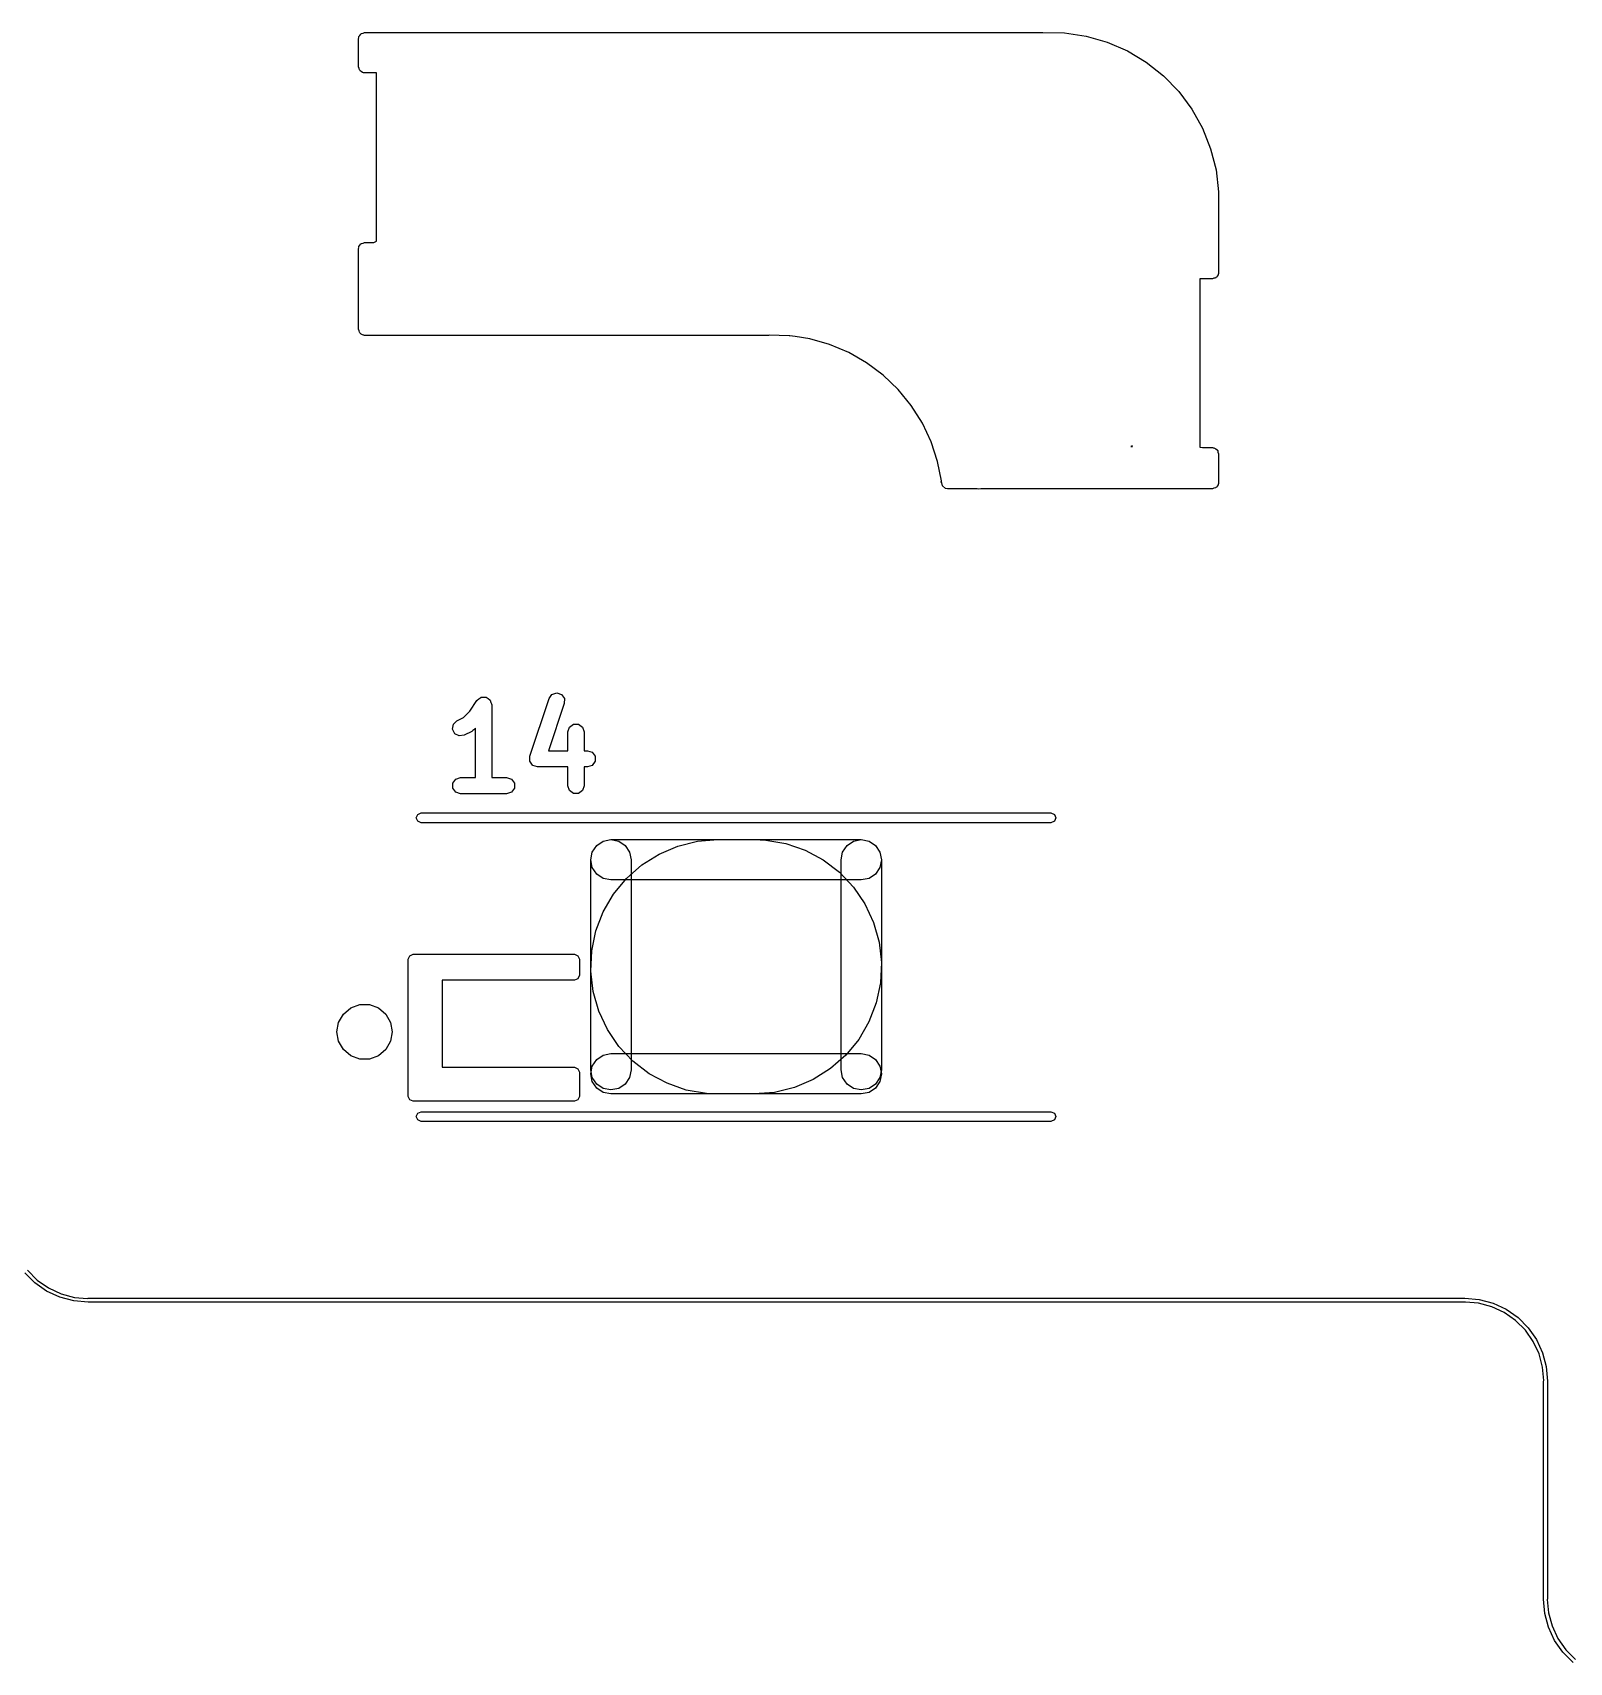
# Model space of a CAD drawing. Extents: x 66 to 223, y -169 to -36.
# Drawn here: x 148.3 to 167.33, y -135.22 to -115.03 of the extents above; entities that cross this region are included whole.
import ezdxf

# ---------------------------------------------------------------- set-up
doc = ezdxf.new("R2010")
doc.units = 0
doc.layers.add('BLACK', color=7, linetype='CONTINUOUS')

msp = doc.modelspace()

# ---------------------------------------------------------------- linework, layer by layer
at = {"layer": 'BLACK', "linetype": 'CONTINUOUS'}
for p, q in [((152.353, -115.064), (152.363, -115.048)), ((152.363, -115.048), (152.369, -115.045)), ((152.369, -115.045), (152.374, -115.04)), ((152.374, -115.04), (152.393, -115.037)), ((152.393, -115.037), (152.411, -115.03)), ((152.411, -115.03), (160.811, -115.03)), ((160.811, -115.03), (160.812, -115.03)), ((160.812, -115.03), (161.079, -115.034)), ((161.079, -115.034), (161.348, -115.074)), ((152.336, -115.105), (152.338, -115.095)), ((152.336, -115.455), (152.336, -115.105)), ((152.337, -115.092), (152.339, -115.089)), ((152.338, -115.095), (152.337, -115.092)), ((152.339, -115.089), (152.341, -115.079)), ((152.341, -115.079), (152.353, -115.064)), ((161.348, -115.074), (161.609, -115.148)), ((161.609, -115.148), (161.859, -115.256)), ((161.859, -115.256), (162.092, -115.396)), ((152.343, -115.473), (152.336, -115.455)), ((162.092, -115.396), (162.305, -115.564)), ((152.346, -115.492), (152.343, -115.473)), ((152.351, -115.497), (152.346, -115.492)), ((152.354, -115.503), (152.351, -115.497)), ((152.37, -115.513), (152.354, -115.503)), ((152.385, -115.525), (152.37, -115.513)), ((152.395, -115.527), (152.385, -115.525)), ((152.398, -115.529), (152.395, -115.527)), ((152.401, -115.528), (152.398, -115.529)), ((152.411, -115.53), (152.401, -115.528)), ((152.556, -115.53), (152.411, -115.53)), ((152.556, -117.615), (152.556, -115.53)), ((162.305, -115.564), (162.494, -115.76)), ((162.494, -115.76), (162.656, -115.978)), ((162.656, -115.978), (162.788, -116.215)), ((162.788, -116.215), (162.888, -116.468)), ((162.888, -116.468), (162.955, -116.731)), ((162.955, -116.731), (162.986, -117.001)), ((162.986, -117.001), (162.985, -117.003)), ((162.985, -117.003), (162.986, -117.005)), ((162.986, -117.005), (162.986, -118.005)), ((152.341, -117.679), (152.353, -117.664)), ((152.353, -117.664), (152.363, -117.648)), ((152.363, -117.648), (152.369, -117.645)), ((152.369, -117.645), (152.374, -117.64)), ((152.374, -117.64), (152.393, -117.637)), ((152.393, -117.637), (152.411, -117.63)), ((152.411, -117.63), (152.525, -117.63)), ((152.525, -117.63), (152.556, -117.615)), ((152.336, -117.705), (152.338, -117.695)), ((152.336, -118.705), (152.336, -117.705)), ((152.337, -117.692), (152.339, -117.689)), ((152.338, -117.695), (152.337, -117.692)), ((152.339, -117.689), (152.341, -117.679)), ((162.911, -118.08), (162.756, -118.08)), ((162.756, -118.08), (162.756, -120.164)), ((162.929, -118.073), (162.911, -118.08)), ((162.948, -118.07), (162.929, -118.073)), ((162.953, -118.065), (162.948, -118.07)), ((162.959, -118.062), (162.953, -118.065)), ((162.969, -118.046), (162.959, -118.062)), ((162.981, -118.031), (162.969, -118.046)), ((162.983, -118.021), (162.981, -118.031)), ((162.985, -118.018), (162.983, -118.021)), ((162.986, -118.005), (162.984, -118.015)), ((162.984, -118.015), (162.985, -118.018)), ((152.343, -118.723), (152.336, -118.705)), ((152.346, -118.742), (152.343, -118.723)), ((152.351, -118.747), (152.346, -118.742)), ((152.354, -118.753), (152.351, -118.747)), ((152.37, -118.763), (152.354, -118.753)), ((152.385, -118.775), (152.37, -118.763)), ((152.395, -118.777), (152.385, -118.775)), ((152.398, -118.779), (152.395, -118.777)), ((152.401, -118.778), (152.398, -118.779)), ((152.411, -118.78), (152.401, -118.778)), ((157.411, -118.78), (152.411, -118.78)), ((157.412, -118.78), (157.411, -118.78)), ((157.413, -118.78), (157.412, -118.78)), ((157.423, -118.776), (157.413, -118.78)), ((157.669, -118.784), (157.423, -118.776)), ((157.673, -118.784), (157.669, -118.784)), ((157.679, -118.787), (157.673, -118.784)), ((157.742, -118.795), (157.679, -118.787)), ((157.923, -118.823), (157.742, -118.795)), ((158.17, -118.893), (157.923, -118.823)), ((158.406, -118.992), (158.17, -118.893)), ((158.628, -119.12), (158.406, -118.992)), ((158.834, -119.273), (158.628, -119.12)), ((159.019, -119.45), (158.834, -119.273)), ((159.181, -119.649), (159.019, -119.45)), ((159.318, -119.866), (159.181, -119.649)), ((159.427, -120.098), (159.318, -119.866)), ((159.507, -120.342), (159.427, -120.098)), ((161.918, -120.147), (161.902, -120.155)), ((161.902, -120.155), (161.919, -120.155)), ((161.919, -120.155), (161.918, -120.147)), ((162.756, -120.164), (162.786, -120.17)), ((162.786, -120.17), (162.911, -120.17)), ((162.911, -120.17), (162.921, -120.172)), ((162.921, -120.172), (162.924, -120.171)), ((162.924, -120.171), (162.927, -120.173)), ((162.927, -120.173), (162.937, -120.175)), ((162.937, -120.175), (162.952, -120.187)), ((162.952, -120.187), (162.968, -120.197)), ((162.968, -120.197), (162.971, -120.203)), ((162.971, -120.203), (162.976, -120.207)), ((162.976, -120.207), (162.979, -120.227)), ((162.979, -120.227), (162.986, -120.245)), ((162.986, -120.245), (162.986, -120.605)), ((159.555, -120.583), (159.507, -120.342)), ((159.553, -120.594), (159.555, -120.583)), ((159.56, -120.608), (159.553, -120.594)), ((159.566, -120.642), (159.56, -120.608)), ((159.605, -120.675), (159.566, -120.642)), ((159.631, -120.68), (159.605, -120.675)), ((159.995, -120.68), (159.631, -120.68)), ((160.014, -120.683), (159.995, -120.68)), ((160.043, -120.68), (160.014, -120.683)), ((162.911, -120.68), (160.043, -120.68)), ((162.929, -120.673), (162.911, -120.68)), ((162.948, -120.67), (162.929, -120.673)), ((162.953, -120.665), (162.948, -120.67)), ((162.959, -120.662), (162.953, -120.665)), ((162.969, -120.646), (162.959, -120.662)), ((162.981, -120.631), (162.969, -120.646)), ((162.983, -120.621), (162.981, -120.631)), ((162.985, -120.618), (162.983, -120.621)), ((162.986, -120.605), (162.984, -120.615)), ((162.984, -120.615), (162.985, -120.618)), ((153.712, -123.436), (153.802, -123.302)), ((153.802, -123.302), (153.803, -123.3)), ((153.803, -123.3), (153.804, -123.298)), ((153.804, -123.298), (153.827, -123.281)), ((153.827, -123.281), (153.85, -123.263)), ((153.85, -123.263), (153.852, -123.263)), ((153.852, -123.263), (153.854, -123.262)), ((153.854, -123.262), (153.883, -123.262)), ((153.883, -123.262), (153.912, -123.261)), ((153.912, -123.261), (153.914, -123.262)), ((153.914, -123.262), (153.916, -123.262)), ((153.916, -123.262), (153.939, -123.279)), ((153.939, -123.279), (153.963, -123.295)), ((153.963, -123.295), (153.964, -123.297)), ((153.964, -123.297), (153.966, -123.298)), ((153.966, -123.298), (153.975, -123.326)), ((153.975, -123.326), (153.985, -123.353)), ((154.457, -123.992), (154.695, -123.278)), ((154.695, -123.278), (154.731, -123.228)), ((154.731, -123.228), (154.79, -123.209)), ((154.79, -123.209), (154.849, -123.229)), ((154.849, -123.229), (154.885, -123.279)), ((154.885, -123.279), (154.884, -123.341)), ((153.554, -123.553), (153.635, -123.513)), ((153.635, -123.513), (153.712, -123.436)), ((153.985, -123.353), (153.984, -123.355)), ((153.984, -123.355), (153.985, -123.357)), ((153.985, -123.357), (153.985, -124.257)), ((154.884, -123.341), (154.69, -123.924)), ((153.5, -123.658), (153.51, -123.597)), ((153.528, -123.713), (153.5, -123.658)), ((153.51, -123.597), (153.554, -123.553)), ((153.583, -123.741), (153.528, -123.713)), ((153.644, -123.732), (153.583, -123.741)), ((153.739, -123.685), (153.644, -123.732)), ((153.751, -123.673), (153.739, -123.685)), ((153.765, -123.666), (153.751, -123.673)), ((153.785, -123.646), (153.765, -123.666)), ((153.785, -124.257), (153.785, -123.646)), ((154.928, -123.69), (154.947, -123.632)), ((154.928, -123.924), (154.928, -123.69)), ((154.947, -123.632), (154.997, -123.595)), ((154.997, -123.595), (155.059, -123.595)), ((155.059, -123.595), (155.109, -123.632)), ((155.109, -123.632), (155.128, -123.69)), ((155.128, -123.69), (155.128, -123.924)), ((154.69, -123.924), (154.928, -123.924)), ((155.128, -123.924), (155.17, -123.924)), ((155.17, -123.924), (155.229, -123.943)), ((154.456, -124.023), (154.456, -123.993)), ((154.456, -123.993), (154.457, -123.993)), ((154.456, -124.054), (154.456, -124.023)), ((154.456, -124.055), (154.456, -124.054)), ((154.456, -124.054), (154.456, -124.054)), ((154.474, -124.079), (154.456, -124.055)), ((154.457, -123.993), (154.457, -123.992)), ((154.492, -124.104), (154.474, -124.079)), ((154.493, -124.105), (154.492, -124.104)), ((154.492, -124.104), (154.492, -124.104)), ((154.522, -124.114), (154.493, -124.105)), ((154.551, -124.124), (154.522, -124.114)), ((154.928, -124.124), (154.551, -124.124)), ((154.551, -124.124), (154.551, -124.124)), ((154.551, -124.124), (154.551, -124.124)), ((154.928, -124.357), (154.928, -124.124)), ((155.17, -124.124), (155.128, -124.124)), ((155.128, -124.124), (155.128, -124.357)), ((155.229, -124.105), (155.17, -124.124)), ((155.229, -123.943), (155.266, -123.993)), ((155.266, -124.055), (155.229, -124.105)), ((155.266, -123.993), (155.266, -124.055)), ((153.504, -124.326), (153.54, -124.276)), ((153.504, -124.388), (153.504, -124.326)), ((153.54, -124.276), (153.599, -124.257)), ((153.599, -124.257), (153.785, -124.257)), ((153.985, -124.257), (154.17, -124.257)), ((154.17, -124.257), (154.229, -124.276)), ((154.229, -124.276), (154.266, -124.326)), ((154.266, -124.326), (154.266, -124.388)), ((153.54, -124.438), (153.504, -124.388)), ((153.599, -124.457), (153.54, -124.438)), ((154.17, -124.457), (153.599, -124.457)), ((154.229, -124.438), (154.17, -124.457)), ((154.266, -124.388), (154.229, -124.438)), ((154.947, -124.416), (154.928, -124.357)), ((154.997, -124.452), (154.947, -124.416)), ((155.059, -124.452), (154.997, -124.452)), ((155.109, -124.416), (155.059, -124.452)), ((155.128, -124.357), (155.109, -124.416)), ((153.051, -124.755), (153.069, -124.713)), ((153.069, -124.713), (153.111, -124.695)), ((153.111, -124.695), (160.911, -124.695)), ((160.911, -124.695), (160.953, -124.713)), ((160.953, -124.713), (160.971, -124.755)), ((153.069, -124.797), (153.051, -124.755)), ((153.111, -124.815), (153.069, -124.797)), ((160.911, -124.815), (153.111, -124.815)), ((160.953, -124.797), (160.911, -124.815)), ((160.971, -124.755), (160.953, -124.797)), ((155.231, -125.179), (155.285, -125.098)), ((155.231, -125.179), (155.285, -125.098)), ((155.231, -125.179), (155.285, -125.098)), ((155.231, -125.179), (155.285, -125.098)), ((155.285, -125.098), (155.366, -125.044)), ((155.285, -125.098), (155.366, -125.044)), ((155.285, -125.098), (155.366, -125.044)), ((155.285, -125.098), (155.366, -125.044)), ((155.366, -125.044), (155.462, -125.025)), ((155.366, -125.044), (155.462, -125.025)), ((155.366, -125.044), (155.462, -125.025)), ((155.366, -125.044), (155.462, -125.025)), ((155.462, -125.025), (155.558, -125.044)), ((155.462, -125.025), (158.562, -125.025)), ((155.462, -125.025), (155.558, -125.044)), ((155.462, -125.025), (158.562, -125.025)), ((155.558, -125.044), (155.639, -125.098)), ((155.558, -125.044), (155.639, -125.098)), ((155.639, -125.098), (155.693, -125.179)), ((155.639, -125.098), (155.693, -125.179)), ((156.057, -125.204), (156.29, -125.106)), ((156.057, -125.204), (156.29, -125.106)), ((156.057, -125.204), (156.29, -125.106)), ((156.057, -125.204), (156.29, -125.106)), ((156.29, -125.106), (156.535, -125.045)), ((156.29, -125.106), (156.535, -125.045)), ((156.29, -125.106), (156.535, -125.045)), ((156.29, -125.106), (156.535, -125.045)), ((156.535, -125.045), (156.787, -125.025)), ((156.535, -125.045), (156.787, -125.025)), ((156.535, -125.045), (156.787, -125.025)), ((156.535, -125.045), (156.787, -125.025)), ((156.787, -125.025), (157.237, -125.025)), ((156.787, -125.025), (157.237, -125.025)), ((156.787, -125.025), (157.237, -125.025)), ((156.787, -125.025), (157.237, -125.025)), ((157.237, -125.025), (157.38, -125.031)), ((157.237, -125.025), (157.38, -125.031)), ((157.237, -125.025), (157.38, -125.031)), ((157.237, -125.025), (157.38, -125.031)), ((157.38, -125.031), (157.629, -125.074)), ((157.38, -125.031), (157.629, -125.074)), ((157.38, -125.031), (157.629, -125.074)), ((157.38, -125.031), (157.629, -125.074)), ((157.629, -125.074), (157.868, -125.157)), ((157.629, -125.074), (157.868, -125.157)), ((157.629, -125.074), (157.868, -125.157)), ((157.629, -125.074), (157.868, -125.157)), ((158.331, -125.179), (158.385, -125.098)), ((158.331, -125.179), (158.385, -125.098)), ((158.385, -125.098), (158.466, -125.044)), ((158.385, -125.098), (158.466, -125.044)), ((158.466, -125.044), (158.562, -125.025)), ((158.466, -125.044), (158.562, -125.025)), ((158.562, -125.025), (158.658, -125.044)), ((158.562, -125.025), (158.658, -125.044)), ((158.562, -125.025), (158.658, -125.044)), ((158.562, -125.025), (158.658, -125.044)), ((158.658, -125.044), (158.739, -125.098)), ((158.658, -125.044), (158.739, -125.098)), ((158.658, -125.044), (158.739, -125.098)), ((158.658, -125.044), (158.739, -125.098)), ((158.739, -125.098), (158.793, -125.179)), ((158.739, -125.098), (158.793, -125.179)), ((158.739, -125.098), (158.793, -125.179)), ((158.739, -125.098), (158.793, -125.179)), ((155.212, -125.275), (155.231, -125.179)), ((155.212, -125.275), (155.231, -125.179)), ((155.212, -125.275), (155.231, -125.179)), ((155.212, -125.275), (155.231, -125.179)), ((155.212, -127.875), (155.212, -125.275)), ((155.231, -125.371), (155.212, -125.275)), ((155.212, -127.875), (155.212, -125.275)), ((155.231, -125.371), (155.212, -125.275)), ((155.654, -125.506), (155.844, -125.339)), ((155.654, -125.506), (155.844, -125.339)), ((155.654, -125.506), (155.844, -125.339)), ((155.654, -125.506), (155.844, -125.339)), ((155.693, -125.179), (155.712, -125.275)), ((155.693, -125.179), (155.712, -125.275)), ((155.712, -125.275), (155.712, -127.875)), ((155.712, -125.275), (155.712, -127.875)), ((155.844, -125.339), (156.057, -125.204)), ((155.844, -125.339), (156.057, -125.204)), ((155.844, -125.339), (156.057, -125.204)), ((155.844, -125.339), (156.057, -125.204)), ((157.868, -125.157), (158.09, -125.276)), ((157.868, -125.157), (158.09, -125.276)), ((157.868, -125.157), (158.09, -125.276)), ((157.868, -125.157), (158.09, -125.276)), ((158.09, -125.276), (158.291, -125.43)), ((158.09, -125.276), (158.291, -125.43)), ((158.09, -125.276), (158.291, -125.43)), ((158.09, -125.276), (158.291, -125.43)), ((158.312, -125.275), (158.331, -125.179)), ((158.312, -125.275), (158.331, -125.179)), ((158.312, -127.875), (158.312, -125.275)), ((158.312, -127.875), (158.312, -125.275)), ((158.793, -125.179), (158.812, -125.275)), ((158.793, -125.179), (158.812, -125.275)), ((158.793, -125.179), (158.812, -125.275)), ((158.793, -125.179), (158.812, -125.275)), ((158.812, -125.275), (158.793, -125.371)), ((158.812, -125.275), (158.793, -125.371)), ((158.812, -125.275), (158.812, -127.875)), ((158.812, -125.275), (158.812, -127.875)), ((155.285, -125.452), (155.231, -125.371)), ((155.285, -125.452), (155.231, -125.371)), ((155.366, -125.506), (155.285, -125.452)), ((155.366, -125.506), (155.285, -125.452)), ((155.462, -125.525), (155.366, -125.506)), ((155.462, -125.525), (155.366, -125.506)), ((158.562, -125.525), (155.462, -125.525)), ((158.562, -125.525), (155.462, -125.525)), ((155.494, -125.701), (155.654, -125.506)), ((155.494, -125.701), (155.654, -125.506)), ((155.494, -125.701), (155.654, -125.506)), ((155.494, -125.701), (155.654, -125.506)), ((158.291, -125.43), (158.464, -125.613)), ((158.291, -125.43), (158.464, -125.613)), ((158.291, -125.43), (158.464, -125.613)), ((158.291, -125.43), (158.464, -125.613)), ((158.658, -125.506), (158.562, -125.525)), ((158.658, -125.506), (158.562, -125.525)), ((158.739, -125.452), (158.658, -125.506)), ((158.739, -125.452), (158.658, -125.506)), ((158.793, -125.371), (158.739, -125.452)), ((158.793, -125.371), (158.739, -125.452)), ((155.367, -125.919), (155.494, -125.701)), ((155.367, -125.919), (155.494, -125.701)), ((155.367, -125.919), (155.494, -125.701)), ((155.367, -125.919), (155.494, -125.701)), ((158.464, -125.613), (158.606, -125.822)), ((158.464, -125.613), (158.606, -125.822)), ((158.464, -125.613), (158.606, -125.822)), ((158.464, -125.613), (158.606, -125.822)), ((155.276, -126.155), (155.367, -125.919)), ((155.276, -126.155), (155.367, -125.919)), ((155.276, -126.155), (155.367, -125.919)), ((155.276, -126.155), (155.367, -125.919)), ((158.606, -125.822), (158.713, -126.051)), ((158.606, -125.822), (158.713, -126.051)), ((158.606, -125.822), (158.713, -126.051)), ((158.606, -125.822), (158.713, -126.051)), ((155.224, -126.403), (155.276, -126.155)), ((155.224, -126.403), (155.276, -126.155)), ((155.224, -126.403), (155.276, -126.155)), ((155.224, -126.403), (155.276, -126.155)), ((158.713, -126.051), (158.782, -126.294)), ((158.713, -126.051), (158.782, -126.294)), ((158.713, -126.051), (158.782, -126.294)), ((158.713, -126.051), (158.782, -126.294)), ((158.782, -126.294), (158.811, -126.545)), ((158.782, -126.294), (158.811, -126.545)), ((158.782, -126.294), (158.811, -126.545)), ((158.782, -126.294), (158.811, -126.545)), ((152.951, -126.505), (152.969, -126.463)), ((152.951, -128.205), (152.951, -126.505)), ((152.969, -126.463), (153.011, -126.445)), ((153.011, -126.445), (155.011, -126.445)), ((155.011, -126.445), (155.053, -126.463)), ((155.053, -126.463), (155.071, -126.505)), ((155.071, -126.505), (155.071, -126.705)), ((155.213, -126.655), (155.224, -126.403)), ((155.213, -126.655), (155.224, -126.403)), ((155.213, -126.655), (155.224, -126.403)), ((155.213, -126.655), (155.224, -126.403)), ((158.811, -126.545), (158.8, -126.797)), ((158.811, -126.545), (158.8, -126.797)), ((158.811, -126.545), (158.8, -126.797)), ((158.811, -126.545), (158.8, -126.797)), ((155.053, -126.747), (155.011, -126.765)), ((155.071, -126.705), (155.053, -126.747)), ((155.242, -126.906), (155.213, -126.655)), ((155.242, -126.906), (155.213, -126.655)), ((155.242, -126.906), (155.213, -126.655)), ((155.242, -126.906), (155.213, -126.655)), ((155.011, -126.765), (153.371, -126.765)), ((153.371, -126.765), (153.371, -127.845)), ((155.311, -127.149), (155.242, -126.906)), ((155.311, -127.149), (155.242, -126.906)), ((155.311, -127.149), (155.242, -126.906)), ((155.311, -127.149), (155.242, -126.906)), ((158.8, -126.797), (158.748, -127.045)), ((158.8, -126.797), (158.748, -127.045)), ((158.8, -126.797), (158.748, -127.045)), ((158.8, -126.797), (158.748, -127.045)), ((152.148, -127.185), (152.24, -127.108)), ((152.24, -127.108), (152.351, -127.067)), ((152.351, -127.067), (152.471, -127.067)), ((152.471, -127.067), (152.582, -127.108)), ((152.582, -127.108), (152.674, -127.185)), ((155.418, -127.378), (155.311, -127.149)), ((155.418, -127.378), (155.311, -127.149)), ((155.418, -127.378), (155.311, -127.149)), ((155.418, -127.378), (155.311, -127.149)), ((158.748, -127.045), (158.657, -127.281)), ((158.748, -127.045), (158.657, -127.281)), ((158.748, -127.045), (158.657, -127.281)), ((158.748, -127.045), (158.657, -127.281)), ((152.068, -127.405), (152.089, -127.288)), ((152.089, -127.288), (152.148, -127.185)), ((152.674, -127.185), (152.733, -127.288)), ((152.733, -127.288), (152.754, -127.405)), ((158.657, -127.281), (158.53, -127.499)), ((158.657, -127.281), (158.53, -127.499)), ((158.657, -127.281), (158.53, -127.499)), ((158.657, -127.281), (158.53, -127.499)), ((152.089, -127.522), (152.068, -127.405)), ((152.148, -127.625), (152.089, -127.522)), ((152.733, -127.522), (152.674, -127.625)), ((152.754, -127.405), (152.733, -127.522)), ((155.56, -127.587), (155.418, -127.378)), ((155.56, -127.587), (155.418, -127.378)), ((155.56, -127.587), (155.418, -127.378)), ((155.56, -127.587), (155.418, -127.378)), ((158.53, -127.499), (158.37, -127.694)), ((158.53, -127.499), (158.37, -127.694)), ((158.53, -127.499), (158.37, -127.694)), ((158.53, -127.499), (158.37, -127.694)), ((152.24, -127.702), (152.148, -127.625)), ((152.351, -127.743), (152.24, -127.702)), ((152.471, -127.743), (152.351, -127.743)), ((152.582, -127.702), (152.471, -127.743)), ((152.674, -127.625), (152.582, -127.702)), ((155.231, -127.829), (155.285, -127.748)), ((155.231, -127.829), (155.285, -127.748)), ((155.285, -127.748), (155.366, -127.694)), ((155.285, -127.748), (155.366, -127.694)), ((155.366, -127.694), (155.462, -127.675)), ((155.366, -127.694), (155.462, -127.675)), ((155.462, -127.675), (158.562, -127.675)), ((155.462, -127.675), (158.562, -127.675)), ((155.733, -127.77), (155.56, -127.587)), ((155.733, -127.77), (155.56, -127.587)), ((155.733, -127.77), (155.56, -127.587)), ((155.733, -127.77), (155.56, -127.587)), ((155.934, -127.924), (155.733, -127.77)), ((155.934, -127.924), (155.733, -127.77)), ((155.934, -127.924), (155.733, -127.77)), ((155.934, -127.924), (155.733, -127.77)), ((158.37, -127.694), (158.18, -127.861)), ((158.37, -127.694), (158.18, -127.861)), ((158.37, -127.694), (158.18, -127.861)), ((158.37, -127.694), (158.18, -127.861)), ((158.562, -127.675), (158.658, -127.694)), ((158.562, -127.675), (158.658, -127.694)), ((158.658, -127.694), (158.739, -127.748)), ((158.658, -127.694), (158.739, -127.748)), ((158.739, -127.748), (158.793, -127.829)), ((158.739, -127.748), (158.793, -127.829)), ((153.371, -127.845), (155.011, -127.845)), ((155.011, -127.845), (155.053, -127.863)), ((155.053, -127.863), (155.071, -127.905)), ((155.071, -127.905), (155.071, -128.205)), ((155.212, -127.925), (155.231, -127.829)), ((155.212, -127.925), (155.231, -127.829)), ((155.231, -127.971), (155.212, -127.875)), ((155.231, -127.971), (155.212, -127.875)), ((155.231, -128.021), (155.212, -127.925)), ((155.231, -128.021), (155.212, -127.925)), ((155.285, -128.052), (155.231, -127.971)), ((155.285, -128.052), (155.231, -127.971)), ((155.693, -127.971), (155.639, -128.052)), ((155.693, -127.971), (155.639, -128.052)), ((155.712, -127.875), (155.693, -127.971)), ((155.712, -127.875), (155.693, -127.971)), ((156.156, -128.043), (155.934, -127.924)), ((156.156, -128.043), (155.934, -127.924)), ((156.156, -128.043), (155.934, -127.924)), ((156.156, -128.043), (155.934, -127.924)), ((158.18, -127.861), (157.967, -127.996)), ((158.18, -127.861), (157.967, -127.996)), ((158.18, -127.861), (157.967, -127.996)), ((158.18, -127.861), (157.967, -127.996)), ((158.331, -127.971), (158.312, -127.875)), ((158.331, -127.971), (158.312, -127.875)), ((158.385, -128.052), (158.331, -127.971)), ((158.385, -128.052), (158.331, -127.971)), ((158.793, -127.971), (158.739, -128.052)), ((158.793, -127.971), (158.739, -128.052)), ((158.793, -127.829), (158.812, -127.925)), ((158.793, -127.829), (158.812, -127.925)), ((158.812, -127.875), (158.793, -127.971)), ((158.812, -127.875), (158.793, -127.971)), ((158.812, -127.925), (158.793, -128.021)), ((158.812, -127.925), (158.793, -128.021)), ((155.285, -128.102), (155.231, -128.021)), ((155.285, -128.102), (155.231, -128.021)), ((155.366, -128.106), (155.285, -128.052)), ((155.366, -128.106), (155.285, -128.052)), ((155.366, -128.156), (155.285, -128.102)), ((155.366, -128.156), (155.285, -128.102)), ((155.462, -128.125), (155.366, -128.106)), ((155.462, -128.125), (155.366, -128.106)), ((155.462, -128.175), (155.366, -128.156)), ((155.462, -128.175), (155.366, -128.156)), ((155.558, -128.106), (155.462, -128.125)), ((155.558, -128.106), (155.462, -128.125)), ((155.639, -128.052), (155.558, -128.106)), ((155.639, -128.052), (155.558, -128.106)), ((156.395, -128.126), (156.156, -128.043)), ((156.395, -128.126), (156.156, -128.043)), ((156.395, -128.126), (156.156, -128.043)), ((156.395, -128.126), (156.156, -128.043)), ((156.644, -128.169), (156.395, -128.126)), ((156.644, -128.169), (156.395, -128.126)), ((156.644, -128.169), (156.395, -128.126)), ((156.644, -128.169), (156.395, -128.126)), ((156.787, -128.175), (156.644, -128.169)), ((156.787, -128.175), (156.644, -128.169)), ((156.787, -128.175), (156.644, -128.169)), ((156.787, -128.175), (156.644, -128.169)), ((157.489, -128.155), (157.237, -128.175)), ((157.489, -128.155), (157.237, -128.175)), ((157.489, -128.155), (157.237, -128.175)), ((157.489, -128.155), (157.237, -128.175)), ((157.734, -128.094), (157.489, -128.155)), ((157.734, -128.094), (157.489, -128.155)), ((157.734, -128.094), (157.489, -128.155)), ((157.734, -128.094), (157.489, -128.155)), ((157.967, -127.996), (157.734, -128.094)), ((157.967, -127.996), (157.734, -128.094)), ((157.967, -127.996), (157.734, -128.094)), ((157.967, -127.996), (157.734, -128.094)), ((158.466, -128.106), (158.385, -128.052)), ((158.466, -128.106), (158.385, -128.052)), ((158.562, -128.125), (158.466, -128.106)), ((158.562, -128.125), (158.466, -128.106)), ((158.658, -128.106), (158.562, -128.125)), ((158.658, -128.106), (158.562, -128.125)), ((158.658, -128.156), (158.562, -128.175)), ((158.658, -128.156), (158.562, -128.175)), ((158.739, -128.052), (158.658, -128.106)), ((158.739, -128.052), (158.658, -128.106)), ((158.739, -128.102), (158.658, -128.156)), ((158.739, -128.102), (158.658, -128.156)), ((158.793, -128.021), (158.739, -128.102)), ((158.793, -128.021), (158.739, -128.102)), ((152.969, -128.247), (152.951, -128.205)), ((153.011, -128.265), (152.969, -128.247)), ((155.011, -128.265), (153.011, -128.265)), ((155.053, -128.247), (155.011, -128.265)), ((155.071, -128.205), (155.053, -128.247)), ((158.562, -128.175), (155.462, -128.175)), ((158.562, -128.175), (155.462, -128.175)), ((157.237, -128.175), (156.787, -128.175)), ((157.237, -128.175), (156.787, -128.175)), ((157.237, -128.175), (156.787, -128.175)), ((157.237, -128.175), (156.787, -128.175)), ((153.051, -128.455), (153.069, -128.413)), ((153.069, -128.497), (153.051, -128.455)), ((153.069, -128.413), (153.111, -128.395)), ((153.111, -128.515), (153.069, -128.497)), ((153.111, -128.395), (160.911, -128.395)), ((160.911, -128.515), (153.111, -128.515)), ((160.911, -128.395), (160.953, -128.413)), ((160.953, -128.497), (160.911, -128.515)), ((160.953, -128.413), (160.971, -128.455)), ((160.971, -128.455), (160.953, -128.497)), ((148.327, -130.515), (148.201, -130.389)), ((148.236, -130.359), (148.357, -130.479)), ((148.473, -130.617), (148.327, -130.515)), ((148.357, -130.479), (148.497, -130.577)), ((148.497, -130.577), (148.651, -130.649)), ((148.635, -130.693), (148.473, -130.617)), ((148.808, -130.739), (148.635, -130.693)), ((148.651, -130.649), (148.816, -130.694)), ((148.986, -130.755), (148.808, -130.739)), ((148.816, -130.694), (148.979, -130.708)), ((148.979, -130.708), (148.986, -130.705)), ((148.986, -130.705), (166.036, -130.705)), ((166.036, -130.755), (148.986, -130.755)), ((166.036, -130.705), (166.214, -130.72)), ((166.043, -130.752), (166.036, -130.755)), ((166.206, -130.766), (166.043, -130.752)), ((166.371, -130.81), (166.206, -130.766)), ((166.214, -130.72), (166.387, -130.767)), ((166.387, -130.767), (166.548, -130.842)), ((166.525, -130.882), (166.371, -130.81)), ((166.665, -130.98), (166.525, -130.882)), ((166.548, -130.842), (166.695, -130.944)), ((166.786, -131.101), (166.665, -130.98)), ((166.695, -130.944), (166.821, -131.071)), ((166.884, -131.24), (166.786, -131.101)), ((166.821, -131.071), (166.924, -131.217)), ((166.956, -131.395), (166.884, -131.24)), ((166.924, -131.217), (166.999, -131.379)), ((167, -131.56), (166.956, -131.395)), ((166.999, -131.379), (167.045, -131.552)), ((167.014, -131.722), (167, -131.56)), ((167.045, -131.552), (167.061, -131.73)), ((167.011, -131.73), (167.014, -131.722)), ((167.011, -134.43), (167.011, -131.73)), ((167.061, -131.73), (167.061, -131.73)), ((167.061, -131.73), (167.061, -134.43)), ((167.026, -134.608), (167.011, -134.43)), ((167.011, -134.43), (167.011, -134.43)), ((167.061, -134.43), (167.058, -134.437)), ((167.073, -134.78), (167.026, -134.608)), ((167.058, -134.437), (167.072, -134.6)), ((167.072, -134.6), (167.116, -134.764)), ((167.148, -134.942), (167.073, -134.78)), ((167.116, -134.764), (167.188, -134.919)), ((167.251, -135.089), (167.148, -134.942)), ((167.188, -134.919), (167.286, -135.059)), ((167.377, -135.215), (167.251, -135.089)), ((167.286, -135.059), (167.407, -135.179))]:
    msp.add_line(p, q, dxfattribs=at)

doc.saveas('drawing.dxf')
